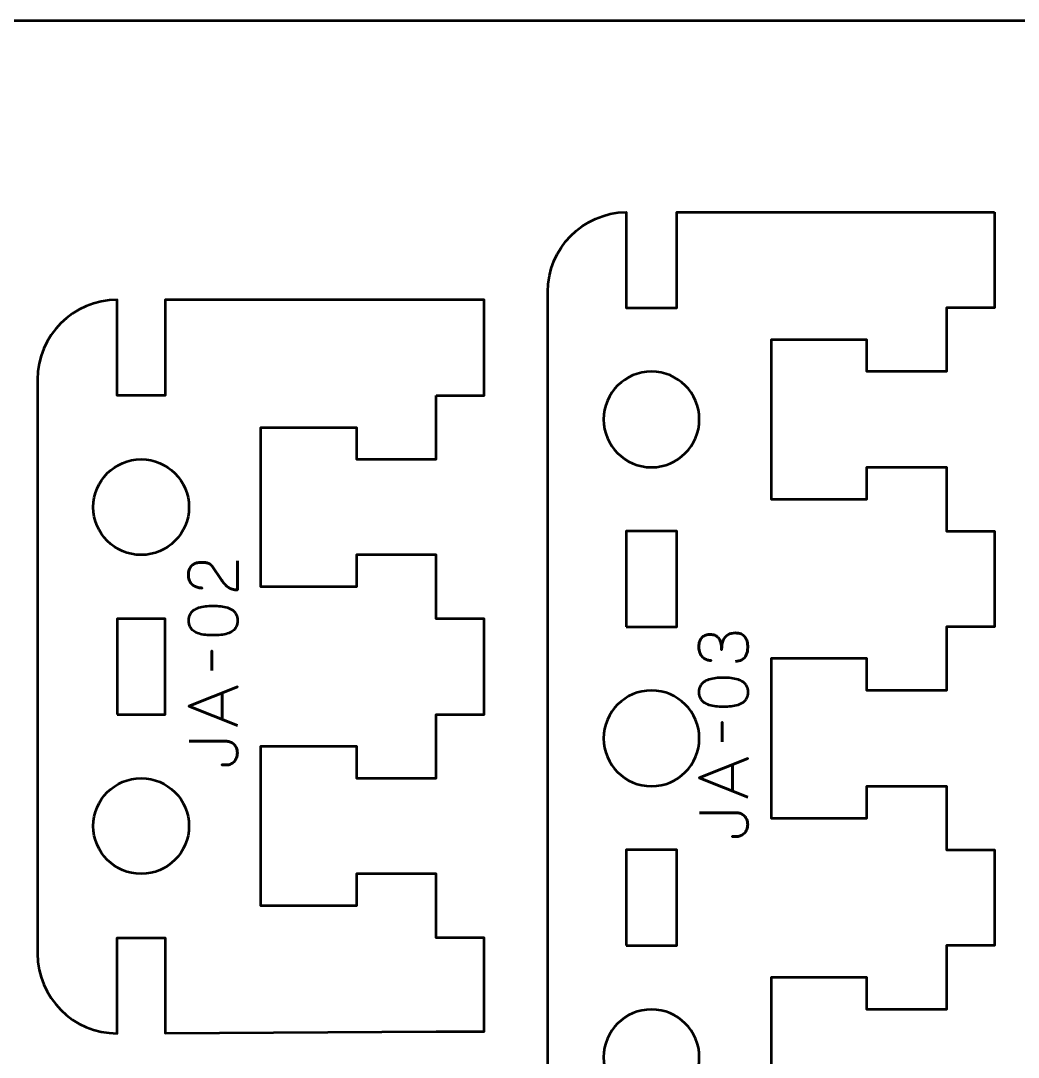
# Model space of a CAD drawing. Header units: centimetres. Extents: x -21 to 0, y -29.7 to 0.
# Drawn here: x -16.76 to -10.5, y -6.5 to 0 of the extents above; entities that cross this region are included whole.
import ezdxf

# ---------------------------------------------------------------- set-up
doc = ezdxf.new("R2010")
doc.units = ezdxf.units.CM
doc.header["$MEASUREMENT"] = 0
doc.layers.add('Layer 1', color=7, linetype='Continuous')

msp = doc.modelspace()

# ---------------------------------------------------------------- linework, layer by layer
at = {"layer": 'Layer 1', "color": 250, "lineweight": 53}
for centre in [(-16, -3.05006), (-16, -5.05006)]:
    msp.add_ellipse(centre, major_axis=(0, 0.3), ratio=1, dxfattribs=at)
at = {"layer": 'Layer 1', "color": 22, "lineweight": 53}
msp.add_open_spline([(-21.00003, -29.19995), (-21.00003, -29.19995), (-21.00003, -0.49992), (-21.00003, -0.49992), (-21.00003, -0.49992), (-21.00003, -0.22295), (-20.77694, 0.00004), (-20.49994, 0.00004), (-20.49994, 0.00004), (-20.49994, 0.00004), (-0.50008, 0.00004), (-0.50008, 0.00004), (-0.50008, 0.00004), (-0.22294, 0.00004), (0.00002, -0.22295), (0.00002, -0.49992), (0.00002, -0.49992), (0.00002, -0.49992), (0.00002, -29.19995), (0.00002, -29.19995), (0.00002, -29.19995), (0.00002, -29.47695), (-0.22294, -29.70004), (-0.50008, -29.70004), (-0.50008, -29.70004), (-0.50008, -29.70004), (-20.49994, -29.70004), (-20.49994, -29.70004), (-20.49994, -29.70004), (-20.77694, -29.70004), (-21.00003, -29.47695), (-21.00003, -29.19995)], degree=3, knots=[0, 0, 0, 0, 0.125, 0.125, 0.125, 0.125, 0.25, 0.25, 0.25, 0.25, 0.375, 0.375, 0.375, 0.375, 0.5, 0.5, 0.5, 0.5, 0.625, 0.625, 0.625, 0.625, 0.75, 0.75, 0.75, 0.75, 0.875, 0.875, 0.875, 0.875, 1, 1, 1, 1], dxfattribs=at)
at = {"layer": 'Layer 1', "color": 114, "lineweight": 53}
for points, knots in [([(-10.65, -1.20006), (-10.65, -1.20006), (-10.95, -1.20006), (-10.95, -1.20006), (-10.95, -1.20006), (-10.95, -1.20006), (-10.94999, -1.20006), (-10.94999, -1.20006), (-10.94999, -1.20006), (-10.94999, -1.20006), (-12.64125, -1.20006), (-12.64125, -1.20006), (-12.64125, -1.20006), (-12.64125, -1.20006), (-12.64125, -1.80006), (-12.64125, -1.80006), (-12.64125, -1.80006), (-12.64125, -1.80006), (-12.95875, -1.80006), (-12.95875, -1.80006), (-12.95875, -1.80006), (-12.95875, -1.80006), (-12.95875, -1.20017), (-12.95875, -1.20017), (-12.95875, -1.20017), (-13.2308, -1.20484), (-13.45, -1.4269), (-13.45, -1.70006), (-13.45, -1.70006), (-13.45, -1.70006), (-13.45, -7.30006), (-13.45, -7.30006), (-13.45, -7.30006), (-13.45, -7.57322), (-13.2308, -7.79528), (-12.95875, -7.79995), (-12.95875, -7.79995), (-12.95875, -7.79995), (-12.95875, -7.20006), (-12.95875, -7.20006), (-12.95875, -7.20006), (-12.95875, -7.20006), (-12.64125, -7.20006), (-12.64125, -7.20006), (-12.64125, -7.20006), (-12.64125, -7.20006), (-12.64125, -7.79813), (-12.64125, -7.79813), (-12.64125, -7.79813), (-12.64125, -7.79813), (-10.95, -7.78756), (-10.95, -7.78756), (-10.95, -7.78756), (-10.95, -7.78756), (-10.65, -7.78756), (-10.65, -7.78756), (-10.65, -7.78756), (-10.65, -7.78756), (-10.65, -7.20006), (-10.65, -7.20006), (-10.65, -7.20006), (-10.65, -7.20006), (-10.95, -7.20006), (-10.95, -7.20006), (-10.95, -7.20006), (-10.95, -7.20006), (-10.95, -6.80006), (-10.95, -6.80006), (-10.95, -6.80006), (-10.95, -6.80006), (-11.45, -6.80006), (-11.45, -6.80006), (-11.45, -6.80006), (-11.45, -6.80006), (-11.45001, -7.00006), (-11.45001, -7.00006), (-11.45001, -7.00006), (-11.45001, -7.00006), (-12.05, -7.00006), (-12.05, -7.00006), (-12.05, -7.00006), (-12.05, -6.61673), (-12.05, -6.38339), (-12.05, -6.00006), (-12.05, -6.00006), (-12.05, -6.00006), (-11.45001, -6.00006), (-11.45001, -6.00006), (-11.45001, -6.00006), (-11.45001, -6.00006), (-11.45, -6.20006), (-11.45, -6.20006), (-11.45, -6.20006), (-11.45, -6.20006), (-10.94999, -6.20006), (-10.94999, -6.20006), (-10.94999, -6.20006), (-10.94999, -6.20006), (-10.95, -5.80006), (-10.95, -5.80006), (-10.95, -5.80006), (-10.95, -5.80006), (-10.65, -5.80006), (-10.65, -5.80006), (-10.65, -5.80006), (-10.65, -5.80006), (-10.65, -5.20006), (-10.65, -5.20006), (-10.65, -5.20006), (-10.65, -5.20006), (-10.95, -5.20006), (-10.95, -5.20006), (-10.95, -5.20006), (-10.95, -5.20006), (-10.95, -4.80006), (-10.95, -4.80006), (-10.95, -4.80006), (-10.95, -4.80006), (-11.45, -4.80006), (-11.45, -4.80006), (-11.45, -4.80006), (-11.45, -4.80006), (-11.45001, -5.00006), (-11.45001, -5.00006), (-11.45001, -5.00006), (-11.45001, -5.00006), (-12.05, -5.00006), (-12.05, -5.00006), (-12.05, -5.00006), (-12.05, -4.61673), (-12.05, -4.38339), (-12.05, -4.00006), (-12.05, -4.00006), (-12.05, -4.00006), (-11.45001, -4.00006), (-11.45001, -4.00006), (-11.45001, -4.00006), (-11.45001, -4.00006), (-11.45, -4.20006), (-11.45, -4.20006), (-11.45, -4.20006), (-11.45, -4.20006), (-10.94999, -4.20006), (-10.94999, -4.20006), (-10.94999, -4.20006), (-10.94999, -4.20006), (-10.95, -3.80006), (-10.95, -3.80006), (-10.95, -3.80006), (-10.95, -3.80006), (-10.65, -3.80006), (-10.65, -3.80006), (-10.65, -3.80006), (-10.65, -3.80006), (-10.65, -3.20006), (-10.65, -3.20006), (-10.65, -3.20006), (-10.65, -3.20006), (-10.95, -3.20006), (-10.95, -3.20006), (-10.95, -3.20006), (-10.95, -3.20006), (-10.95, -2.80006), (-10.95, -2.80006), (-10.95, -2.80006), (-10.95, -2.80006), (-11.45, -2.80006), (-11.45, -2.80006), (-11.45, -2.80006), (-11.45, -2.80006), (-11.45001, -3.00006), (-11.45001, -3.00006), (-11.45001, -3.00006), (-11.45001, -3.00006), (-12.05, -3.00006), (-12.05, -3.00006), (-12.05, -3.00006), (-12.05, -2.61673), (-12.05, -2.38339), (-12.05, -2.00006), (-12.05, -2.00006), (-12.05, -2.00006), (-11.45001, -2.00006), (-11.45001, -2.00006), (-11.45001, -2.00006), (-11.45001, -2.00006), (-11.45, -2.20006), (-11.45, -2.20006), (-11.45, -2.20006), (-11.45, -2.20006), (-10.94999, -2.20006), (-10.94999, -2.20006), (-10.94999, -2.20006), (-10.94999, -2.20006), (-10.95, -1.80006), (-10.95, -1.80006), (-10.95, -1.80006), (-10.95, -1.80006), (-10.65, -1.80006), (-10.65, -1.80006), (-10.65, -1.80006), (-10.65, -1.80006), (-10.65, -1.20006), (-10.65, -1.20006)], [0, 0, 0, 0, 0.0196078, 0.0196078, 0.0196078, 0.0196078, 0.0392157, 0.0392157, 0.0392157, 0.0392157, 0.0588235, 0.0588235, 0.0588235, 0.0588235, 0.0784314, 0.0784314, 0.0784314, 0.0784314, 0.0980392, 0.0980392, 0.0980392, 0.0980392, 0.1176471, 0.1176471, 0.1176471, 0.1176471, 0.1372549, 0.1372549, 0.1372549, 0.1372549, 0.1568627, 0.1568627, 0.1568627, 0.1568627, 0.1764706, 0.1764706, 0.1764706, 0.1764706, 0.1960784, 0.1960784, 0.1960784, 0.1960784, 0.2156863, 0.2156863, 0.2156863, 0.2156863, 0.2352941, 0.2352941, 0.2352941, 0.2352941, 0.254902, 0.254902, 0.254902, 0.254902, 0.2745098, 0.2745098, 0.2745098, 0.2745098, 0.2941176, 0.2941176, 0.2941176, 0.2941176, 0.3137255, 0.3137255, 0.3137255, 0.3137255, 0.3333333, 0.3333333, 0.3333333, 0.3333333, 0.3529412, 0.3529412, 0.3529412, 0.3529412, 0.372549, 0.372549, 0.372549, 0.372549, 0.3921569, 0.3921569, 0.3921569, 0.3921569, 0.4117647, 0.4117647, 0.4117647, 0.4117647, 0.4313725, 0.4313725, 0.4313725, 0.4313725, 0.4509804, 0.4509804, 0.4509804, 0.4509804, 0.4705882, 0.4705882, 0.4705882, 0.4705882, 0.4901961, 0.4901961, 0.4901961, 0.4901961, 0.5098039, 0.5098039, 0.5098039, 0.5098039, 0.5294118, 0.5294118, 0.5294118, 0.5294118, 0.5490196, 0.5490196, 0.5490196, 0.5490196, 0.5686275, 0.5686275, 0.5686275, 0.5686275, 0.5882353, 0.5882353, 0.5882353, 0.5882353, 0.6078431, 0.6078431, 0.6078431, 0.6078431, 0.627451, 0.627451, 0.627451, 0.627451, 0.6470588, 0.6470588, 0.6470588, 0.6470588, 0.6666667, 0.6666667, 0.6666667, 0.6666667, 0.6862745, 0.6862745, 0.6862745, 0.6862745, 0.7058824, 0.7058824, 0.7058824, 0.7058824, 0.7254902, 0.7254902, 0.7254902, 0.7254902, 0.745098, 0.745098, 0.745098, 0.745098, 0.7647059, 0.7647059, 0.7647059, 0.7647059, 0.7843137, 0.7843137, 0.7843137, 0.7843137, 0.8039216, 0.8039216, 0.8039216, 0.8039216, 0.8235294, 0.8235294, 0.8235294, 0.8235294, 0.8431373, 0.8431373, 0.8431373, 0.8431373, 0.8627451, 0.8627451, 0.8627451, 0.8627451, 0.8823529, 0.8823529, 0.8823529, 0.8823529, 0.9019608, 0.9019608, 0.9019608, 0.9019608, 0.9215686, 0.9215686, 0.9215686, 0.9215686, 0.9411765, 0.9411765, 0.9411765, 0.9411765, 0.9607843, 0.9607843, 0.9607843, 0.9607843, 0.9803922, 0.9803922, 0.9803922, 0.9803922, 1, 1, 1, 1]), ([(-14.15, -2.35006), (-14.15, -2.35006), (-14.14999, -2.75006), (-14.14999, -2.75006), (-14.14999, -2.75006), (-14.14999, -2.75006), (-14.65, -2.75006), (-14.65, -2.75006), (-14.65, -2.75006), (-14.65, -2.75006), (-14.65001, -2.55006), (-14.65001, -2.55006), (-14.65001, -2.55006), (-14.65001, -2.55006), (-15.25, -2.55006), (-15.25, -2.55006), (-15.25, -2.55006), (-15.25, -2.93339), (-15.25, -3.16673), (-15.25, -3.55006), (-15.25, -3.55006), (-15.25, -3.55006), (-14.65001, -3.55006), (-14.65001, -3.55006), (-14.65001, -3.55006), (-14.65001, -3.55006), (-14.65, -3.35006), (-14.65, -3.35006), (-14.65, -3.35006), (-14.65, -3.35006), (-14.15, -3.35006), (-14.15, -3.35006), (-14.15, -3.35006), (-14.15, -3.35006), (-14.15, -3.75006), (-14.15, -3.75006), (-14.15, -3.75006), (-14.15, -3.75006), (-13.85, -3.75006), (-13.85, -3.75006), (-13.85, -3.75006), (-13.85, -3.75006), (-13.85, -4.35006), (-13.85, -4.35006), (-13.85, -4.35006), (-13.85, -4.35006), (-14.15, -4.35006), (-14.15, -4.35006), (-14.15, -4.35006), (-14.15, -4.35006), (-14.14999, -4.75006), (-14.14999, -4.75006), (-14.14999, -4.75006), (-14.14999, -4.75006), (-14.65, -4.75006), (-14.65, -4.75006), (-14.65, -4.75006), (-14.65, -4.75006), (-14.65001, -4.55006), (-14.65001, -4.55006), (-14.65001, -4.55006), (-14.65001, -4.55006), (-15.25, -4.55006), (-15.25, -4.55006), (-15.25, -4.55006), (-15.25, -4.93339), (-15.25, -5.16673), (-15.25, -5.55006), (-15.25, -5.55006), (-15.25, -5.55006), (-14.65001, -5.55006), (-14.65001, -5.55006), (-14.65001, -5.55006), (-14.65001, -5.55006), (-14.65, -5.35006), (-14.65, -5.35006), (-14.65, -5.35006), (-14.65, -5.35006), (-14.15, -5.35006), (-14.15, -5.35006), (-14.15, -5.35006), (-14.15, -5.35006), (-14.15, -5.75006), (-14.15, -5.75006), (-14.15, -5.75006), (-14.15, -5.75006), (-13.85, -5.75006), (-13.85, -5.75006), (-13.85, -5.75006), (-13.85, -5.75006), (-13.85, -6.33756), (-13.85, -6.33756), (-13.85, -6.33756), (-13.85, -6.33756), (-14.15, -6.33756), (-14.15, -6.33756), (-14.15, -6.33756), (-14.15, -6.33756), (-15.85, -6.34818), (-15.85, -6.34818), (-15.85, -6.34818), (-15.85, -6.34818), (-15.85, -5.75006), (-15.85, -5.75006), (-15.85, -5.75006), (-15.85, -5.75006), (-16.15, -5.75006), (-16.15, -5.75006), (-16.15, -5.75006), (-16.15, -5.75006), (-16.15, -6.35006), (-16.15, -6.35006), (-16.15, -6.35006), (-16.42609, -6.35006), (-16.65, -6.12615), (-16.65, -5.85006), (-16.65, -5.85006), (-16.65, -5.85006), (-16.65, -2.25006), (-16.65, -2.25006), (-16.65, -2.25006), (-16.65, -1.97397), (-16.42609, -1.75006), (-16.15, -1.75006), (-16.15, -1.75006), (-16.15, -1.75006), (-16.15, -2.35006), (-16.15, -2.35006), (-16.15, -2.35006), (-16.15, -2.35006), (-15.85, -2.35006), (-15.85, -2.35006), (-15.85, -2.35006), (-15.85, -2.35006), (-15.85, -1.75006), (-15.85, -1.75006), (-15.85, -1.75006), (-15.85, -1.75006), (-14.14999, -1.75006), (-14.14999, -1.75006), (-14.14999, -1.75006), (-14.14999, -1.75006), (-14.15, -1.75006), (-14.15, -1.75006), (-14.15, -1.75006), (-14.15, -1.75006), (-13.85, -1.75006), (-13.85, -1.75006), (-13.85, -1.75006), (-13.85, -1.75006), (-13.85, -2.35006), (-13.85, -2.35006), (-13.85, -2.35006), (-13.85, -2.35006), (-14.15, -2.35006), (-14.15, -2.35006)], [0, 0, 0, 0, 0.025641, 0.025641, 0.025641, 0.025641, 0.0512821, 0.0512821, 0.0512821, 0.0512821, 0.0769231, 0.0769231, 0.0769231, 0.0769231, 0.1025641, 0.1025641, 0.1025641, 0.1025641, 0.1282051, 0.1282051, 0.1282051, 0.1282051, 0.1538462, 0.1538462, 0.1538462, 0.1538462, 0.1794872, 0.1794872, 0.1794872, 0.1794872, 0.2051282, 0.2051282, 0.2051282, 0.2051282, 0.2307692, 0.2307692, 0.2307692, 0.2307692, 0.2564103, 0.2564103, 0.2564103, 0.2564103, 0.2820513, 0.2820513, 0.2820513, 0.2820513, 0.3076923, 0.3076923, 0.3076923, 0.3076923, 0.3333333, 0.3333333, 0.3333333, 0.3333333, 0.3589744, 0.3589744, 0.3589744, 0.3589744, 0.3846154, 0.3846154, 0.3846154, 0.3846154, 0.4102564, 0.4102564, 0.4102564, 0.4102564, 0.4358974, 0.4358974, 0.4358974, 0.4358974, 0.4615385, 0.4615385, 0.4615385, 0.4615385, 0.4871795, 0.4871795, 0.4871795, 0.4871795, 0.5128205, 0.5128205, 0.5128205, 0.5128205, 0.5384615, 0.5384615, 0.5384615, 0.5384615, 0.5641026, 0.5641026, 0.5641026, 0.5641026, 0.5897436, 0.5897436, 0.5897436, 0.5897436, 0.6153846, 0.6153846, 0.6153846, 0.6153846, 0.6410256, 0.6410256, 0.6410256, 0.6410256, 0.6666667, 0.6666667, 0.6666667, 0.6666667, 0.6923077, 0.6923077, 0.6923077, 0.6923077, 0.7179487, 0.7179487, 0.7179487, 0.7179487, 0.7435897, 0.7435897, 0.7435897, 0.7435897, 0.7692308, 0.7692308, 0.7692308, 0.7692308, 0.7948718, 0.7948718, 0.7948718, 0.7948718, 0.8205128, 0.8205128, 0.8205128, 0.8205128, 0.8461538, 0.8461538, 0.8461538, 0.8461538, 0.8717949, 0.8717949, 0.8717949, 0.8717949, 0.8974359, 0.8974359, 0.8974359, 0.8974359, 0.9230769, 0.9230769, 0.9230769, 0.9230769, 0.9487179, 0.9487179, 0.9487179, 0.9487179, 0.974359, 0.974359, 0.974359, 0.974359, 1, 1, 1, 1])]:
    msp.add_open_spline(points, degree=3, knots=knots, dxfattribs=at)
at = {"layer": 'Layer 1', "color": 250, "lineweight": 53}
for points in [[(-13.1, -2.50006), (-13.1, -2.3344), (-12.96566, -2.20006), (-12.8, -2.20006), (-12.8, -2.20006), (-12.63434, -2.20006), (-12.5, -2.3344), (-12.5, -2.50006), (-12.5, -2.50006), (-12.5, -2.66572), (-12.63434, -2.80006), (-12.8, -2.80006), (-12.8, -2.80006), (-12.96566, -2.80006), (-13.1, -2.66572), (-13.1, -2.50006)], [(-12.95875, -3.80006), (-12.95875, -3.80006), (-12.95875, -3.20006), (-12.95875, -3.20006), (-12.95875, -3.20006), (-12.95875, -3.20006), (-12.64125, -3.20006), (-12.64125, -3.20006), (-12.64125, -3.20006), (-12.64125, -3.20006), (-12.64125, -3.80006), (-12.64125, -3.80006), (-12.64125, -3.80006), (-12.64125, -3.80006), (-12.95875, -3.80006), (-12.95875, -3.80006)], [(-16.15, -4.35006), (-16.15, -4.35006), (-16.15, -3.75006), (-16.15, -3.75006), (-16.15, -3.75006), (-16.15, -3.75006), (-15.85, -3.75006), (-15.85, -3.75006), (-15.85, -3.75006), (-15.85, -3.75006), (-15.85, -4.35006), (-15.85, -4.35006), (-15.85, -4.35006), (-15.85, -4.35006), (-16.15, -4.35006), (-16.15, -4.35006)], [(-13.1, -4.50006), (-13.1, -4.3344), (-12.96566, -4.20006), (-12.8, -4.20006), (-12.8, -4.20006), (-12.63434, -4.20006), (-12.5, -4.3344), (-12.5, -4.50006), (-12.5, -4.50006), (-12.5, -4.66572), (-12.63434, -4.80006), (-12.8, -4.80006), (-12.8, -4.80006), (-12.96566, -4.80006), (-13.1, -4.66572), (-13.1, -4.50006)], [(-12.95875, -5.80006), (-12.95875, -5.80006), (-12.95875, -5.20006), (-12.95875, -5.20006), (-12.95875, -5.20006), (-12.95875, -5.20006), (-12.64125, -5.20006), (-12.64125, -5.20006), (-12.64125, -5.20006), (-12.64125, -5.20006), (-12.64125, -5.80006), (-12.64125, -5.80006), (-12.64125, -5.80006), (-12.64125, -5.80006), (-12.95875, -5.80006), (-12.95875, -5.80006)], [(-13.1, -6.50006), (-13.1, -6.3344), (-12.96566, -6.20006), (-12.8, -6.20006), (-12.8, -6.20006), (-12.63434, -6.20006), (-12.5, -6.3344), (-12.5, -6.50006), (-12.5, -6.50006), (-12.5, -6.66572), (-12.63434, -6.80006), (-12.8, -6.80006), (-12.8, -6.80006), (-12.96566, -6.80006), (-13.1, -6.66572), (-13.1, -6.50006)]]:
    msp.add_open_spline(points, degree=3, knots=[0, 0, 0, 0, 0.25, 0.25, 0.25, 0.25, 0.5, 0.5, 0.5, 0.5, 0.75, 0.75, 0.75, 0.75, 1, 1, 1, 1], dxfattribs=at)
at = {"layer": 'Layer 1', "color": 30, "lineweight": 53}
for points, knots in [([(-15.39612, -3.38755), (-15.39612, -3.38755), (-15.39612, -3.56916), (-15.39612, -3.56916), (-15.39612, -3.56916), (-15.4084, -3.56881), (-15.41926, -3.56726), (-15.42858, -3.56464), (-15.42858, -3.56464), (-15.43789, -3.56196), (-15.44607, -3.55837), (-15.45313, -3.55392), (-15.45313, -3.55392), (-15.46018, -3.5494), (-15.46646, -3.54425), (-15.47197, -3.5384), (-15.47197, -3.5384), (-15.47754, -3.53254), (-15.48262, -3.52626), (-15.48742, -3.51949), (-15.48742, -3.51949), (-15.49215, -3.51272), (-15.49687, -3.50573), (-15.50153, -3.49846), (-15.50153, -3.49846), (-15.50153, -3.49846), (-15.54979, -3.42607), (-15.54979, -3.42607), (-15.54979, -3.42607), (-15.55501, -3.41867), (-15.56065, -3.41288), (-15.56686, -3.40879), (-15.56686, -3.40879), (-15.573, -3.40463), (-15.57949, -3.40173), (-15.58627, -3.39997), (-15.58627, -3.39997), (-15.59311, -3.39828), (-15.60002, -3.39722), (-15.60715, -3.39687), (-15.60715, -3.39687), (-15.61428, -3.39651), (-15.6214, -3.39637), (-15.62853, -3.39644), (-15.62853, -3.39644), (-15.63438, -3.39644), (-15.64066, -3.39722), (-15.64744, -3.39877), (-15.64744, -3.39877), (-15.65414, -3.40039), (-15.66084, -3.40293), (-15.66747, -3.40653), (-15.66747, -3.40653), (-15.67411, -3.41013), (-15.68017, -3.41493), (-15.68568, -3.42092), (-15.68568, -3.42092), (-15.69111, -3.42692), (-15.69548, -3.43433), (-15.6988, -3.44315), (-15.6988, -3.44315), (-15.70212, -3.45197), (-15.70381, -3.46234), (-15.70388, -3.47433), (-15.70388, -3.47433), (-15.70381, -3.4864), (-15.70212, -3.49705), (-15.69887, -3.50623), (-15.69887, -3.50623), (-15.69563, -3.5154), (-15.69111, -3.52323), (-15.6854, -3.52972), (-15.6854, -3.52972), (-15.67968, -3.53621), (-15.67305, -3.54143), (-15.66564, -3.54552), (-15.66564, -3.54552), (-15.65823, -3.54962), (-15.65033, -3.55258), (-15.642, -3.55448), (-15.642, -3.55448), (-15.63368, -3.55639), (-15.62521, -3.55731), (-15.61667, -3.55731), (-15.61667, -3.55731), (-15.62521, -3.55731), (-15.63368, -3.55639), (-15.642, -3.55448), (-15.642, -3.55448), (-15.65033, -3.55258), (-15.65823, -3.54962), (-15.66564, -3.54552), (-15.66564, -3.54552), (-15.67305, -3.54143), (-15.67968, -3.53621), (-15.6854, -3.52972), (-15.6854, -3.52972), (-15.69111, -3.52323), (-15.69563, -3.5154), (-15.69887, -3.50623), (-15.69887, -3.50623), (-15.70212, -3.49705), (-15.70381, -3.4864), (-15.70388, -3.47433), (-15.70388, -3.47433), (-15.70381, -3.46234), (-15.70212, -3.45197), (-15.6988, -3.44315), (-15.6988, -3.44315), (-15.69548, -3.43433), (-15.69111, -3.42692), (-15.68568, -3.42092), (-15.68568, -3.42092), (-15.68017, -3.41493), (-15.67411, -3.41013), (-15.66747, -3.40653), (-15.66747, -3.40653), (-15.66084, -3.40293), (-15.65414, -3.40039), (-15.64744, -3.39877), (-15.64744, -3.39877), (-15.64066, -3.39722), (-15.63438, -3.39644), (-15.62853, -3.39644), (-15.62853, -3.39644), (-15.6214, -3.39637), (-15.61428, -3.39651), (-15.60715, -3.39687), (-15.60715, -3.39687), (-15.60002, -3.39722), (-15.59311, -3.39828), (-15.58627, -3.39997), (-15.58627, -3.39997), (-15.57949, -3.40173), (-15.573, -3.40463), (-15.56686, -3.40879), (-15.56686, -3.40879), (-15.56065, -3.41288), (-15.55501, -3.41867), (-15.54979, -3.42607), (-15.54979, -3.42607), (-15.54979, -3.42607), (-15.50153, -3.49846), (-15.50153, -3.49846), (-15.50153, -3.49846), (-15.49687, -3.50573), (-15.49215, -3.51272), (-15.48742, -3.51949), (-15.48742, -3.51949), (-15.48262, -3.52626), (-15.47754, -3.53254), (-15.47197, -3.5384), (-15.47197, -3.5384), (-15.46646, -3.54425), (-15.46018, -3.5494), (-15.45313, -3.55392), (-15.45313, -3.55392), (-15.44607, -3.55837), (-15.43789, -3.56196), (-15.42858, -3.56464), (-15.42858, -3.56464), (-15.41926, -3.56726), (-15.4084, -3.56881), (-15.39612, -3.56916), (-15.39612, -3.56916), (-15.39612, -3.56916), (-15.39612, -3.38755), (-15.39612, -3.38755)], [0, 0, 0, 0, 0.0238095, 0.0238095, 0.0238095, 0.0238095, 0.047619, 0.047619, 0.047619, 0.047619, 0.0714286, 0.0714286, 0.0714286, 0.0714286, 0.0952381, 0.0952381, 0.0952381, 0.0952381, 0.1190476, 0.1190476, 0.1190476, 0.1190476, 0.1428571, 0.1428571, 0.1428571, 0.1428571, 0.1666667, 0.1666667, 0.1666667, 0.1666667, 0.1904762, 0.1904762, 0.1904762, 0.1904762, 0.2142857, 0.2142857, 0.2142857, 0.2142857, 0.2380952, 0.2380952, 0.2380952, 0.2380952, 0.2619048, 0.2619048, 0.2619048, 0.2619048, 0.2857143, 0.2857143, 0.2857143, 0.2857143, 0.3095238, 0.3095238, 0.3095238, 0.3095238, 0.3333333, 0.3333333, 0.3333333, 0.3333333, 0.3571429, 0.3571429, 0.3571429, 0.3571429, 0.3809524, 0.3809524, 0.3809524, 0.3809524, 0.4047619, 0.4047619, 0.4047619, 0.4047619, 0.4285714, 0.4285714, 0.4285714, 0.4285714, 0.452381, 0.452381, 0.452381, 0.452381, 0.4761905, 0.4761905, 0.4761905, 0.4761905, 0.5, 0.5, 0.5, 0.5, 0.5238095, 0.5238095, 0.5238095, 0.5238095, 0.547619, 0.547619, 0.547619, 0.547619, 0.5714286, 0.5714286, 0.5714286, 0.5714286, 0.5952381, 0.5952381, 0.5952381, 0.5952381, 0.6190476, 0.6190476, 0.6190476, 0.6190476, 0.6428571, 0.6428571, 0.6428571, 0.6428571, 0.6666667, 0.6666667, 0.6666667, 0.6666667, 0.6904762, 0.6904762, 0.6904762, 0.6904762, 0.7142857, 0.7142857, 0.7142857, 0.7142857, 0.7380952, 0.7380952, 0.7380952, 0.7380952, 0.7619048, 0.7619048, 0.7619048, 0.7619048, 0.7857143, 0.7857143, 0.7857143, 0.7857143, 0.8095238, 0.8095238, 0.8095238, 0.8095238, 0.8333333, 0.8333333, 0.8333333, 0.8333333, 0.8571429, 0.8571429, 0.8571429, 0.8571429, 0.8809524, 0.8809524, 0.8809524, 0.8809524, 0.9047619, 0.9047619, 0.9047619, 0.9047619, 0.9285714, 0.9285714, 0.9285714, 0.9285714, 0.952381, 0.952381, 0.952381, 0.952381, 0.9761905, 0.9761905, 0.9761905, 0.9761905, 1, 1, 1, 1]), ([(-15.39612, -3.76177), (-15.39619, -3.74696), (-15.3988, -3.73419), (-15.40388, -3.72353), (-15.40388, -3.72353), (-15.40896, -3.71295), (-15.41623, -3.70413), (-15.42547, -3.69708), (-15.42547, -3.69708), (-15.43478, -3.69009), (-15.44579, -3.68459), (-15.45849, -3.6805), (-15.45849, -3.6805), (-15.47119, -3.67647), (-15.48509, -3.67358), (-15.50033, -3.67196), (-15.50033, -3.67196), (-15.51557, -3.67026), (-15.53159, -3.66942), (-15.54852, -3.66949), (-15.54852, -3.66949), (-15.56538, -3.66942), (-15.5814, -3.67026), (-15.59657, -3.67196), (-15.59657, -3.67196), (-15.61174, -3.67358), (-15.62571, -3.67647), (-15.63841, -3.6805), (-15.63841, -3.6805), (-15.65104, -3.68459), (-15.66204, -3.69009), (-15.67143, -3.69708), (-15.67143, -3.69708), (-15.68074, -3.70413), (-15.68801, -3.71295), (-15.69309, -3.72353), (-15.69309, -3.72353), (-15.69824, -3.73419), (-15.70085, -3.74696), (-15.70092, -3.76177), (-15.70092, -3.76177), (-15.70085, -3.77659), (-15.69824, -3.78936), (-15.69309, -3.80002), (-15.69309, -3.80002), (-15.68801, -3.8106), (-15.68074, -3.81942), (-15.67143, -3.82647), (-15.67143, -3.82647), (-15.66204, -3.83346), (-15.65104, -3.83896), (-15.63841, -3.84305), (-15.63841, -3.84305), (-15.62571, -3.84708), (-15.61174, -3.84997), (-15.59657, -3.85159), (-15.59657, -3.85159), (-15.5814, -3.85328), (-15.56538, -3.85413), (-15.54852, -3.85406), (-15.54852, -3.85406), (-15.53159, -3.85413), (-15.51557, -3.85328), (-15.50033, -3.85159), (-15.50033, -3.85159), (-15.48509, -3.84997), (-15.47119, -3.84708), (-15.45849, -3.84305), (-15.45849, -3.84305), (-15.44579, -3.83896), (-15.43478, -3.83346), (-15.42547, -3.82647), (-15.42547, -3.82647), (-15.41623, -3.81942), (-15.40896, -3.8106), (-15.40388, -3.80002), (-15.40388, -3.80002), (-15.3988, -3.78936), (-15.39619, -3.77659), (-15.39612, -3.76177)], [0, 0, 0, 0, 0.05, 0.05, 0.05, 0.05, 0.1, 0.1, 0.1, 0.1, 0.15, 0.15, 0.15, 0.15, 0.2, 0.2, 0.2, 0.2, 0.25, 0.25, 0.25, 0.25, 0.3, 0.3, 0.3, 0.3, 0.35, 0.35, 0.35, 0.35, 0.4, 0.4, 0.4, 0.4, 0.45, 0.45, 0.45, 0.45, 0.5, 0.5, 0.5, 0.5, 0.55, 0.55, 0.55, 0.55, 0.6, 0.6, 0.6, 0.6, 0.65, 0.65, 0.65, 0.65, 0.7, 0.7, 0.7, 0.7, 0.75, 0.75, 0.75, 0.75, 0.8, 0.8, 0.8, 0.8, 0.85, 0.85, 0.85, 0.85, 0.9, 0.9, 0.9, 0.9, 0.95, 0.95, 0.95, 0.95, 1, 1, 1, 1]), ([(-15.39612, -3.76177), (-15.39619, -3.74696), (-15.3988, -3.73419), (-15.40388, -3.72353), (-15.40388, -3.72353), (-15.40896, -3.71295), (-15.41623, -3.70413), (-15.42547, -3.69708), (-15.42547, -3.69708), (-15.43478, -3.69009), (-15.44579, -3.68459), (-15.45849, -3.6805), (-15.45849, -3.6805), (-15.47119, -3.67647), (-15.48509, -3.67358), (-15.50033, -3.67196), (-15.50033, -3.67196), (-15.51557, -3.67026), (-15.53159, -3.66942), (-15.54852, -3.66949), (-15.54852, -3.66949), (-15.56538, -3.66942), (-15.5814, -3.67026), (-15.59657, -3.67196), (-15.59657, -3.67196), (-15.61174, -3.67358), (-15.62571, -3.67647), (-15.63841, -3.6805), (-15.63841, -3.6805), (-15.65104, -3.68459), (-15.66204, -3.69009), (-15.67143, -3.69708), (-15.67143, -3.69708), (-15.68074, -3.70413), (-15.68801, -3.71295), (-15.69309, -3.72353), (-15.69309, -3.72353), (-15.69824, -3.73419), (-15.70085, -3.74696), (-15.70092, -3.76177), (-15.70092, -3.76177), (-15.70085, -3.77659), (-15.69824, -3.78936), (-15.69309, -3.80002), (-15.69309, -3.80002), (-15.68801, -3.8106), (-15.68074, -3.81942), (-15.67143, -3.82647), (-15.67143, -3.82647), (-15.66204, -3.83346), (-15.65104, -3.83896), (-15.63841, -3.84305), (-15.63841, -3.84305), (-15.62571, -3.84708), (-15.61174, -3.84997), (-15.59657, -3.85159), (-15.59657, -3.85159), (-15.5814, -3.85328), (-15.56538, -3.85413), (-15.54852, -3.85406), (-15.54852, -3.85406), (-15.53159, -3.85413), (-15.51557, -3.85328), (-15.50033, -3.85159), (-15.50033, -3.85159), (-15.48509, -3.84997), (-15.47119, -3.84708), (-15.45849, -3.84305), (-15.45849, -3.84305), (-15.44579, -3.83896), (-15.43478, -3.83346), (-15.42547, -3.82647), (-15.42547, -3.82647), (-15.41623, -3.81942), (-15.40896, -3.8106), (-15.40388, -3.80002), (-15.40388, -3.80002), (-15.3988, -3.78936), (-15.39619, -3.77659), (-15.39612, -3.76177)], [0, 0, 0, 0, 0.05, 0.05, 0.05, 0.05, 0.1, 0.1, 0.1, 0.1, 0.15, 0.15, 0.15, 0.15, 0.2, 0.2, 0.2, 0.2, 0.25, 0.25, 0.25, 0.25, 0.3, 0.3, 0.3, 0.3, 0.35, 0.35, 0.35, 0.35, 0.4, 0.4, 0.4, 0.4, 0.45, 0.45, 0.45, 0.45, 0.5, 0.5, 0.5, 0.5, 0.55, 0.55, 0.55, 0.55, 0.6, 0.6, 0.6, 0.6, 0.65, 0.65, 0.65, 0.65, 0.7, 0.7, 0.7, 0.7, 0.75, 0.75, 0.75, 0.75, 0.8, 0.8, 0.8, 0.8, 0.85, 0.85, 0.85, 0.85, 0.9, 0.9, 0.9, 0.9, 0.95, 0.95, 0.95, 0.95, 1, 1, 1, 1]), ([(-12.27274, -4.01768), (-12.2575, -4.01761), (-12.24424, -4.01408), (-12.23274, -4.0071), (-12.23274, -4.0071), (-12.22131, -4.00011), (-12.21235, -3.99016), (-12.20593, -3.97718), (-12.20593, -3.97718), (-12.19951, -3.9642), (-12.19626, -3.94861), (-12.19612, -3.93047), (-12.19612, -3.93047), (-12.19612, -3.91686), (-12.19753, -3.90451), (-12.20049, -3.89329), (-12.20049, -3.89329), (-12.20346, -3.88214), (-12.20804, -3.87255), (-12.21432, -3.86443), (-12.21432, -3.86443), (-12.2206, -3.85632), (-12.22872, -3.85011), (-12.23859, -3.84567), (-12.23859, -3.84567), (-12.24854, -3.84129), (-12.26047, -3.83911), (-12.27444, -3.83904), (-12.27444, -3.83904), (-12.29306, -3.83896), (-12.3088, -3.84277), (-12.32157, -3.85032), (-12.32157, -3.85032), (-12.33434, -3.85787), (-12.34393, -3.86959), (-12.35049, -3.88532), (-12.35049, -3.88532), (-12.35706, -3.90105), (-12.36037, -3.92123), (-12.36037, -3.94571), (-12.36037, -3.94571), (-12.3603, -3.92744), (-12.36199, -3.91213), (-12.36545, -3.89964), (-12.36545, -3.89964), (-12.36891, -3.88722), (-12.37378, -3.87728), (-12.38013, -3.8698), (-12.38013, -3.8698), (-12.38641, -3.86232), (-12.39389, -3.85689), (-12.40249, -3.85364), (-12.40249, -3.85364), (-12.41103, -3.85032), (-12.42041, -3.8487), (-12.43064, -3.84877), (-12.43064, -3.84877), (-12.44088, -3.8487), (-12.45033, -3.85011), (-12.45908, -3.85293), (-12.45908, -3.85293), (-12.46783, -3.85569), (-12.47552, -3.8602), (-12.48208, -3.86634), (-12.48208, -3.86634), (-12.48864, -3.87248), (-12.49379, -3.88059), (-12.49746, -3.89054), (-12.49746, -3.89054), (-12.50113, -3.90056), (-12.50296, -3.91277), (-12.50303, -3.92709), (-12.50303, -3.92709), (-12.50296, -3.94134), (-12.50085, -3.95383), (-12.49675, -3.96441), (-12.49675, -3.96441), (-12.49266, -3.97507), (-12.48709, -3.98381), (-12.47996, -3.99087), (-12.47996, -3.99087), (-12.47284, -3.99785), (-12.46472, -4.00308), (-12.45555, -4.00653), (-12.45555, -4.00653), (-12.44638, -4.01006), (-12.43664, -4.01175), (-12.42641, -4.01175), (-12.42641, -4.01175), (-12.43664, -4.01175), (-12.44638, -4.01006), (-12.45555, -4.00653), (-12.45555, -4.00653), (-12.46472, -4.00308), (-12.47284, -3.99785), (-12.47996, -3.99087), (-12.47996, -3.99087), (-12.48709, -3.98381), (-12.49266, -3.97507), (-12.49675, -3.96441), (-12.49675, -3.96441), (-12.50085, -3.95383), (-12.50296, -3.94134), (-12.50303, -3.92709), (-12.50303, -3.92709), (-12.50296, -3.91277), (-12.50113, -3.90056), (-12.49746, -3.89054), (-12.49746, -3.89054), (-12.49379, -3.88059), (-12.48864, -3.87248), (-12.48208, -3.86634), (-12.48208, -3.86634), (-12.47552, -3.8602), (-12.46783, -3.85569), (-12.45908, -3.85293), (-12.45908, -3.85293), (-12.45033, -3.85011), (-12.44088, -3.8487), (-12.43064, -3.84877), (-12.43064, -3.84877), (-12.42041, -3.8487), (-12.41103, -3.85032), (-12.40249, -3.85364), (-12.40249, -3.85364), (-12.39389, -3.85689), (-12.38641, -3.86232), (-12.38013, -3.8698), (-12.38013, -3.8698), (-12.37378, -3.87728), (-12.36891, -3.88722), (-12.36545, -3.89964), (-12.36545, -3.89964), (-12.36199, -3.91213), (-12.3603, -3.92744), (-12.36037, -3.94571), (-12.36037, -3.94571), (-12.36037, -3.92123), (-12.35706, -3.90105), (-12.35049, -3.88532), (-12.35049, -3.88532), (-12.34393, -3.86959), (-12.33434, -3.85787), (-12.32157, -3.85032), (-12.32157, -3.85032), (-12.3088, -3.84277), (-12.29306, -3.83896), (-12.27444, -3.83904), (-12.27444, -3.83904), (-12.26047, -3.83911), (-12.24854, -3.84129), (-12.23859, -3.84567), (-12.23859, -3.84567), (-12.22872, -3.85011), (-12.2206, -3.85632), (-12.21432, -3.86443), (-12.21432, -3.86443), (-12.20804, -3.87255), (-12.20346, -3.88214), (-12.20049, -3.89329), (-12.20049, -3.89329), (-12.19753, -3.90451), (-12.19612, -3.91686), (-12.19612, -3.93047), (-12.19612, -3.93047), (-12.19626, -3.94861), (-12.19951, -3.9642), (-12.20593, -3.97718), (-12.20593, -3.97718), (-12.21235, -3.99016), (-12.22131, -4.00011), (-12.23274, -4.0071), (-12.23274, -4.0071), (-12.24424, -4.01408), (-12.2575, -4.01761), (-12.27274, -4.01768)], [0, 0, 0, 0, 0.0227273, 0.0227273, 0.0227273, 0.0227273, 0.0454545, 0.0454545, 0.0454545, 0.0454545, 0.0681818, 0.0681818, 0.0681818, 0.0681818, 0.0909091, 0.0909091, 0.0909091, 0.0909091, 0.1136364, 0.1136364, 0.1136364, 0.1136364, 0.1363636, 0.1363636, 0.1363636, 0.1363636, 0.1590909, 0.1590909, 0.1590909, 0.1590909, 0.1818182, 0.1818182, 0.1818182, 0.1818182, 0.2045455, 0.2045455, 0.2045455, 0.2045455, 0.2272727, 0.2272727, 0.2272727, 0.2272727, 0.25, 0.25, 0.25, 0.25, 0.2727273, 0.2727273, 0.2727273, 0.2727273, 0.2954545, 0.2954545, 0.2954545, 0.2954545, 0.3181818, 0.3181818, 0.3181818, 0.3181818, 0.3409091, 0.3409091, 0.3409091, 0.3409091, 0.3636364, 0.3636364, 0.3636364, 0.3636364, 0.3863636, 0.3863636, 0.3863636, 0.3863636, 0.4090909, 0.4090909, 0.4090909, 0.4090909, 0.4318182, 0.4318182, 0.4318182, 0.4318182, 0.4545455, 0.4545455, 0.4545455, 0.4545455, 0.4772727, 0.4772727, 0.4772727, 0.4772727, 0.5, 0.5, 0.5, 0.5, 0.5227273, 0.5227273, 0.5227273, 0.5227273, 0.5454545, 0.5454545, 0.5454545, 0.5454545, 0.5681818, 0.5681818, 0.5681818, 0.5681818, 0.5909091, 0.5909091, 0.5909091, 0.5909091, 0.6136364, 0.6136364, 0.6136364, 0.6136364, 0.6363636, 0.6363636, 0.6363636, 0.6363636, 0.6590909, 0.6590909, 0.6590909, 0.6590909, 0.6818182, 0.6818182, 0.6818182, 0.6818182, 0.7045455, 0.7045455, 0.7045455, 0.7045455, 0.7272727, 0.7272727, 0.7272727, 0.7272727, 0.75, 0.75, 0.75, 0.75, 0.7727273, 0.7727273, 0.7727273, 0.7727273, 0.7954545, 0.7954545, 0.7954545, 0.7954545, 0.8181818, 0.8181818, 0.8181818, 0.8181818, 0.8409091, 0.8409091, 0.8409091, 0.8409091, 0.8636364, 0.8636364, 0.8636364, 0.8636364, 0.8863636, 0.8863636, 0.8863636, 0.8863636, 0.9090909, 0.9090909, 0.9090909, 0.9090909, 0.9318182, 0.9318182, 0.9318182, 0.9318182, 0.9545455, 0.9545455, 0.9545455, 0.9545455, 0.9772727, 0.9772727, 0.9772727, 0.9772727, 1, 1, 1, 1]), ([(-15.55572, -4.07419), (-15.55572, -4.07419), (-15.55572, -3.951), (-15.55572, -3.951), (-15.55572, -3.951), (-15.55572, -3.951), (-15.55572, -4.07419), (-15.55572, -4.07419)], [0, 0, 0, 0, 0.5, 0.5, 0.5, 0.5, 1, 1, 1, 1]), ([(-12.19612, -4.21029), (-12.19619, -4.19548), (-12.1988, -4.18271), (-12.20388, -4.17205), (-12.20388, -4.17205), (-12.20896, -4.16147), (-12.21623, -4.15265), (-12.22547, -4.1456), (-12.22547, -4.1456), (-12.23478, -4.13861), (-12.24579, -4.13311), (-12.25849, -4.12902), (-12.25849, -4.12902), (-12.27119, -4.12499), (-12.28509, -4.1221), (-12.30033, -4.12048), (-12.30033, -4.12048), (-12.31557, -4.11878), (-12.33159, -4.11794), (-12.34852, -4.11801), (-12.34852, -4.11801), (-12.36538, -4.11794), (-12.3814, -4.11878), (-12.39657, -4.12048), (-12.39657, -4.12048), (-12.41174, -4.1221), (-12.42571, -4.12499), (-12.43841, -4.12902), (-12.43841, -4.12902), (-12.45104, -4.13311), (-12.46204, -4.13861), (-12.47143, -4.1456), (-12.47143, -4.1456), (-12.48074, -4.15265), (-12.48801, -4.16147), (-12.49309, -4.17205), (-12.49309, -4.17205), (-12.49824, -4.18271), (-12.50085, -4.19548), (-12.50092, -4.21029), (-12.50092, -4.21029), (-12.50085, -4.22511), (-12.49824, -4.23788), (-12.49309, -4.24854), (-12.49309, -4.24854), (-12.48801, -4.25912), (-12.48074, -4.26794), (-12.47143, -4.27499), (-12.47143, -4.27499), (-12.46204, -4.28198), (-12.45104, -4.28748), (-12.43841, -4.29157), (-12.43841, -4.29157), (-12.42571, -4.2956), (-12.41174, -4.29849), (-12.39657, -4.30011), (-12.39657, -4.30011), (-12.3814, -4.3018), (-12.36538, -4.30265), (-12.34852, -4.30258), (-12.34852, -4.30258), (-12.33159, -4.30265), (-12.31557, -4.3018), (-12.30033, -4.30011), (-12.30033, -4.30011), (-12.28509, -4.29849), (-12.27119, -4.2956), (-12.25849, -4.29157), (-12.25849, -4.29157), (-12.24579, -4.28748), (-12.23478, -4.28198), (-12.22547, -4.27499), (-12.22547, -4.27499), (-12.21623, -4.26794), (-12.20896, -4.25912), (-12.20388, -4.24854), (-12.20388, -4.24854), (-12.1988, -4.23788), (-12.19619, -4.22511), (-12.19612, -4.21029)], [0, 0, 0, 0, 0.05, 0.05, 0.05, 0.05, 0.1, 0.1, 0.1, 0.1, 0.15, 0.15, 0.15, 0.15, 0.2, 0.2, 0.2, 0.2, 0.25, 0.25, 0.25, 0.25, 0.3, 0.3, 0.3, 0.3, 0.35, 0.35, 0.35, 0.35, 0.4, 0.4, 0.4, 0.4, 0.45, 0.45, 0.45, 0.45, 0.5, 0.5, 0.5, 0.5, 0.55, 0.55, 0.55, 0.55, 0.6, 0.6, 0.6, 0.6, 0.65, 0.65, 0.65, 0.65, 0.7, 0.7, 0.7, 0.7, 0.75, 0.75, 0.75, 0.75, 0.8, 0.8, 0.8, 0.8, 0.85, 0.85, 0.85, 0.85, 0.9, 0.9, 0.9, 0.9, 0.95, 0.95, 0.95, 0.95, 1, 1, 1, 1]), ([(-12.19612, -4.21029), (-12.19619, -4.19548), (-12.1988, -4.18271), (-12.20388, -4.17205), (-12.20388, -4.17205), (-12.20896, -4.16147), (-12.21623, -4.15265), (-12.22547, -4.1456), (-12.22547, -4.1456), (-12.23478, -4.13861), (-12.24579, -4.13311), (-12.25849, -4.12902), (-12.25849, -4.12902), (-12.27119, -4.12499), (-12.28509, -4.1221), (-12.30033, -4.12048), (-12.30033, -4.12048), (-12.31557, -4.11878), (-12.33159, -4.11794), (-12.34852, -4.11801), (-12.34852, -4.11801), (-12.36538, -4.11794), (-12.3814, -4.11878), (-12.39657, -4.12048), (-12.39657, -4.12048), (-12.41174, -4.1221), (-12.42571, -4.12499), (-12.43841, -4.12902), (-12.43841, -4.12902), (-12.45104, -4.13311), (-12.46204, -4.13861), (-12.47143, -4.1456), (-12.47143, -4.1456), (-12.48074, -4.15265), (-12.48801, -4.16147), (-12.49309, -4.17205), (-12.49309, -4.17205), (-12.49824, -4.18271), (-12.50085, -4.19548), (-12.50092, -4.21029), (-12.50092, -4.21029), (-12.50085, -4.22511), (-12.49824, -4.23788), (-12.49309, -4.24854), (-12.49309, -4.24854), (-12.48801, -4.25912), (-12.48074, -4.26794), (-12.47143, -4.27499), (-12.47143, -4.27499), (-12.46204, -4.28198), (-12.45104, -4.28748), (-12.43841, -4.29157), (-12.43841, -4.29157), (-12.42571, -4.2956), (-12.41174, -4.29849), (-12.39657, -4.30011), (-12.39657, -4.30011), (-12.3814, -4.3018), (-12.36538, -4.30265), (-12.34852, -4.30258), (-12.34852, -4.30258), (-12.33159, -4.30265), (-12.31557, -4.3018), (-12.30033, -4.30011), (-12.30033, -4.30011), (-12.28509, -4.29849), (-12.27119, -4.2956), (-12.25849, -4.29157), (-12.25849, -4.29157), (-12.24579, -4.28748), (-12.23478, -4.28198), (-12.22547, -4.27499), (-12.22547, -4.27499), (-12.21623, -4.26794), (-12.20896, -4.25912), (-12.20388, -4.24854), (-12.20388, -4.24854), (-12.1988, -4.23788), (-12.19619, -4.22511), (-12.19612, -4.21029)], [0, 0, 0, 0, 0.05, 0.05, 0.05, 0.05, 0.1, 0.1, 0.1, 0.1, 0.15, 0.15, 0.15, 0.15, 0.2, 0.2, 0.2, 0.2, 0.25, 0.25, 0.25, 0.25, 0.3, 0.3, 0.3, 0.3, 0.35, 0.35, 0.35, 0.35, 0.4, 0.4, 0.4, 0.4, 0.45, 0.45, 0.45, 0.45, 0.5, 0.5, 0.5, 0.5, 0.55, 0.55, 0.55, 0.55, 0.6, 0.6, 0.6, 0.6, 0.65, 0.65, 0.65, 0.65, 0.7, 0.7, 0.7, 0.7, 0.75, 0.75, 0.75, 0.75, 0.8, 0.8, 0.8, 0.8, 0.85, 0.85, 0.85, 0.85, 0.9, 0.9, 0.9, 0.9, 0.95, 0.95, 0.95, 0.95, 1, 1, 1, 1]), ([(-15.39612, -4.42005), (-15.39612, -4.42005), (-15.70134, -4.29898), (-15.70134, -4.29898), (-15.70134, -4.29898), (-15.70134, -4.29898), (-15.39612, -4.17748), (-15.39612, -4.17748), (-15.39612, -4.17748), (-15.39612, -4.17748), (-15.70134, -4.29898), (-15.70134, -4.29898), (-15.70134, -4.29898), (-15.70134, -4.29898), (-15.39612, -4.42005), (-15.39612, -4.42005)], [0, 0, 0, 0, 0.25, 0.25, 0.25, 0.25, 0.5, 0.5, 0.5, 0.5, 0.75, 0.75, 0.75, 0.75, 1, 1, 1, 1]), ([(-15.49222, -4.38195), (-15.49222, -4.38195), (-15.49222, -4.21601), (-15.49222, -4.21601), (-15.49222, -4.21601), (-15.49222, -4.21601), (-15.49222, -4.38195), (-15.49222, -4.38195)], [0, 0, 0, 0, 0.5, 0.5, 0.5, 0.5, 1, 1, 1, 1]), ([(-12.35572, -4.52271), (-12.35572, -4.52271), (-12.35572, -4.39952), (-12.35572, -4.39952), (-12.35572, -4.39952), (-12.35572, -4.39952), (-12.35572, -4.52271), (-12.35572, -4.52271)], [0, 0, 0, 0, 0.5, 0.5, 0.5, 0.5, 1, 1, 1, 1]), ([(-15.69965, -4.51826), (-15.69965, -4.51826), (-15.46258, -4.51868), (-15.46258, -4.51868), (-15.46258, -4.51868), (-15.45482, -4.51868), (-15.44713, -4.52031), (-15.43937, -4.52341), (-15.43937, -4.52341), (-15.43168, -4.52659), (-15.42455, -4.53124), (-15.41813, -4.53738), (-15.41813, -4.53738), (-15.41164, -4.54359), (-15.40649, -4.55114), (-15.40254, -4.5601), (-15.40254, -4.5601), (-15.39866, -4.56913), (-15.39661, -4.57943), (-15.39654, -4.59107), (-15.39654, -4.59107), (-15.39654, -4.60272), (-15.39845, -4.61323), (-15.40219, -4.62254), (-15.40219, -4.62254), (-15.406, -4.63186), (-15.41108, -4.63983), (-15.4175, -4.64639), (-15.4175, -4.64639), (-15.42392, -4.65302), (-15.43097, -4.65803), (-15.43881, -4.66156), (-15.43881, -4.66156), (-15.44664, -4.66509), (-15.45454, -4.66685), (-15.46258, -4.66685), (-15.46258, -4.66685), (-15.46258, -4.66685), (-15.49391, -4.66685), (-15.49391, -4.66685), (-15.49391, -4.66685), (-15.49391, -4.66685), (-15.46258, -4.66685), (-15.46258, -4.66685), (-15.46258, -4.66685), (-15.45454, -4.66685), (-15.44664, -4.66509), (-15.43881, -4.66156), (-15.43881, -4.66156), (-15.43097, -4.65803), (-15.42392, -4.65302), (-15.4175, -4.64639), (-15.4175, -4.64639), (-15.41108, -4.63983), (-15.406, -4.63186), (-15.40219, -4.62254), (-15.40219, -4.62254), (-15.39845, -4.61323), (-15.39654, -4.60272), (-15.39654, -4.59107), (-15.39654, -4.59107), (-15.39661, -4.57943), (-15.39866, -4.56913), (-15.40254, -4.5601), (-15.40254, -4.5601), (-15.40649, -4.55114), (-15.41164, -4.54359), (-15.41813, -4.53738), (-15.41813, -4.53738), (-15.42455, -4.53124), (-15.43168, -4.52659), (-15.43937, -4.52341), (-15.43937, -4.52341), (-15.44713, -4.52031), (-15.45482, -4.51868), (-15.46258, -4.51868), (-15.46258, -4.51868), (-15.46258, -4.51868), (-15.69965, -4.51826), (-15.69965, -4.51826)], [0, 0, 0, 0, 0.05, 0.05, 0.05, 0.05, 0.1, 0.1, 0.1, 0.1, 0.15, 0.15, 0.15, 0.15, 0.2, 0.2, 0.2, 0.2, 0.25, 0.25, 0.25, 0.25, 0.3, 0.3, 0.3, 0.3, 0.35, 0.35, 0.35, 0.35, 0.4, 0.4, 0.4, 0.4, 0.45, 0.45, 0.45, 0.45, 0.5, 0.5, 0.5, 0.5, 0.55, 0.55, 0.55, 0.55, 0.6, 0.6, 0.6, 0.6, 0.65, 0.65, 0.65, 0.65, 0.7, 0.7, 0.7, 0.7, 0.75, 0.75, 0.75, 0.75, 0.8, 0.8, 0.8, 0.8, 0.85, 0.85, 0.85, 0.85, 0.9, 0.9, 0.9, 0.9, 0.95, 0.95, 0.95, 0.95, 1, 1, 1, 1]), ([(-12.19612, -4.86857), (-12.19612, -4.86857), (-12.50134, -4.7475), (-12.50134, -4.7475), (-12.50134, -4.7475), (-12.50134, -4.7475), (-12.19612, -4.626), (-12.19612, -4.626), (-12.19612, -4.626), (-12.19612, -4.626), (-12.50134, -4.7475), (-12.50134, -4.7475), (-12.50134, -4.7475), (-12.50134, -4.7475), (-12.19612, -4.86857), (-12.19612, -4.86857)], [0, 0, 0, 0, 0.25, 0.25, 0.25, 0.25, 0.5, 0.5, 0.5, 0.5, 0.75, 0.75, 0.75, 0.75, 1, 1, 1, 1]), ([(-12.29222, -4.83047), (-12.29222, -4.83047), (-12.29222, -4.66453), (-12.29222, -4.66453), (-12.29222, -4.66453), (-12.29222, -4.66453), (-12.29222, -4.83047), (-12.29222, -4.83047)], [0, 0, 0, 0, 0.5, 0.5, 0.5, 0.5, 1, 1, 1, 1]), ([(-12.49965, -4.96678), (-12.49965, -4.96678), (-12.26258, -4.9672), (-12.26258, -4.9672), (-12.26258, -4.9672), (-12.25482, -4.9672), (-12.24713, -4.96883), (-12.23937, -4.97193), (-12.23937, -4.97193), (-12.23168, -4.97511), (-12.22455, -4.97976), (-12.21813, -4.9859), (-12.21813, -4.9859), (-12.21164, -4.99211), (-12.20649, -4.99966), (-12.20254, -5.00862), (-12.20254, -5.00862), (-12.19866, -5.01765), (-12.19661, -5.02795), (-12.19654, -5.03959), (-12.19654, -5.03959), (-12.19654, -5.05124), (-12.19845, -5.06175), (-12.20219, -5.07106), (-12.20219, -5.07106), (-12.206, -5.08038), (-12.21108, -5.08835), (-12.2175, -5.09491), (-12.2175, -5.09491), (-12.22392, -5.10154), (-12.23097, -5.10655), (-12.23881, -5.11008), (-12.23881, -5.11008), (-12.24664, -5.11361), (-12.25454, -5.11537), (-12.26258, -5.11537), (-12.26258, -5.11537), (-12.26258, -5.11537), (-12.29391, -5.11537), (-12.29391, -5.11537), (-12.29391, -5.11537), (-12.29391, -5.11537), (-12.26258, -5.11537), (-12.26258, -5.11537), (-12.26258, -5.11537), (-12.25454, -5.11537), (-12.24664, -5.11361), (-12.23881, -5.11008), (-12.23881, -5.11008), (-12.23097, -5.10655), (-12.22392, -5.10154), (-12.2175, -5.09491), (-12.2175, -5.09491), (-12.21108, -5.08835), (-12.206, -5.08038), (-12.20219, -5.07106), (-12.20219, -5.07106), (-12.19845, -5.06175), (-12.19654, -5.05124), (-12.19654, -5.03959), (-12.19654, -5.03959), (-12.19661, -5.02795), (-12.19866, -5.01765), (-12.20254, -5.00862), (-12.20254, -5.00862), (-12.20649, -4.99966), (-12.21164, -4.99211), (-12.21813, -4.9859), (-12.21813, -4.9859), (-12.22455, -4.97976), (-12.23168, -4.97511), (-12.23937, -4.97193), (-12.23937, -4.97193), (-12.24713, -4.96883), (-12.25482, -4.9672), (-12.26258, -4.9672), (-12.26258, -4.9672), (-12.26258, -4.9672), (-12.49965, -4.96678), (-12.49965, -4.96678)], [0, 0, 0, 0, 0.05, 0.05, 0.05, 0.05, 0.1, 0.1, 0.1, 0.1, 0.15, 0.15, 0.15, 0.15, 0.2, 0.2, 0.2, 0.2, 0.25, 0.25, 0.25, 0.25, 0.3, 0.3, 0.3, 0.3, 0.35, 0.35, 0.35, 0.35, 0.4, 0.4, 0.4, 0.4, 0.45, 0.45, 0.45, 0.45, 0.5, 0.5, 0.5, 0.5, 0.55, 0.55, 0.55, 0.55, 0.6, 0.6, 0.6, 0.6, 0.65, 0.65, 0.65, 0.65, 0.7, 0.7, 0.7, 0.7, 0.75, 0.75, 0.75, 0.75, 0.8, 0.8, 0.8, 0.8, 0.85, 0.85, 0.85, 0.85, 0.9, 0.9, 0.9, 0.9, 0.95, 0.95, 0.95, 0.95, 1, 1, 1, 1])]:
    msp.add_open_spline(points, degree=3, knots=knots, dxfattribs=at)

doc.saveas('drawing.dxf')
